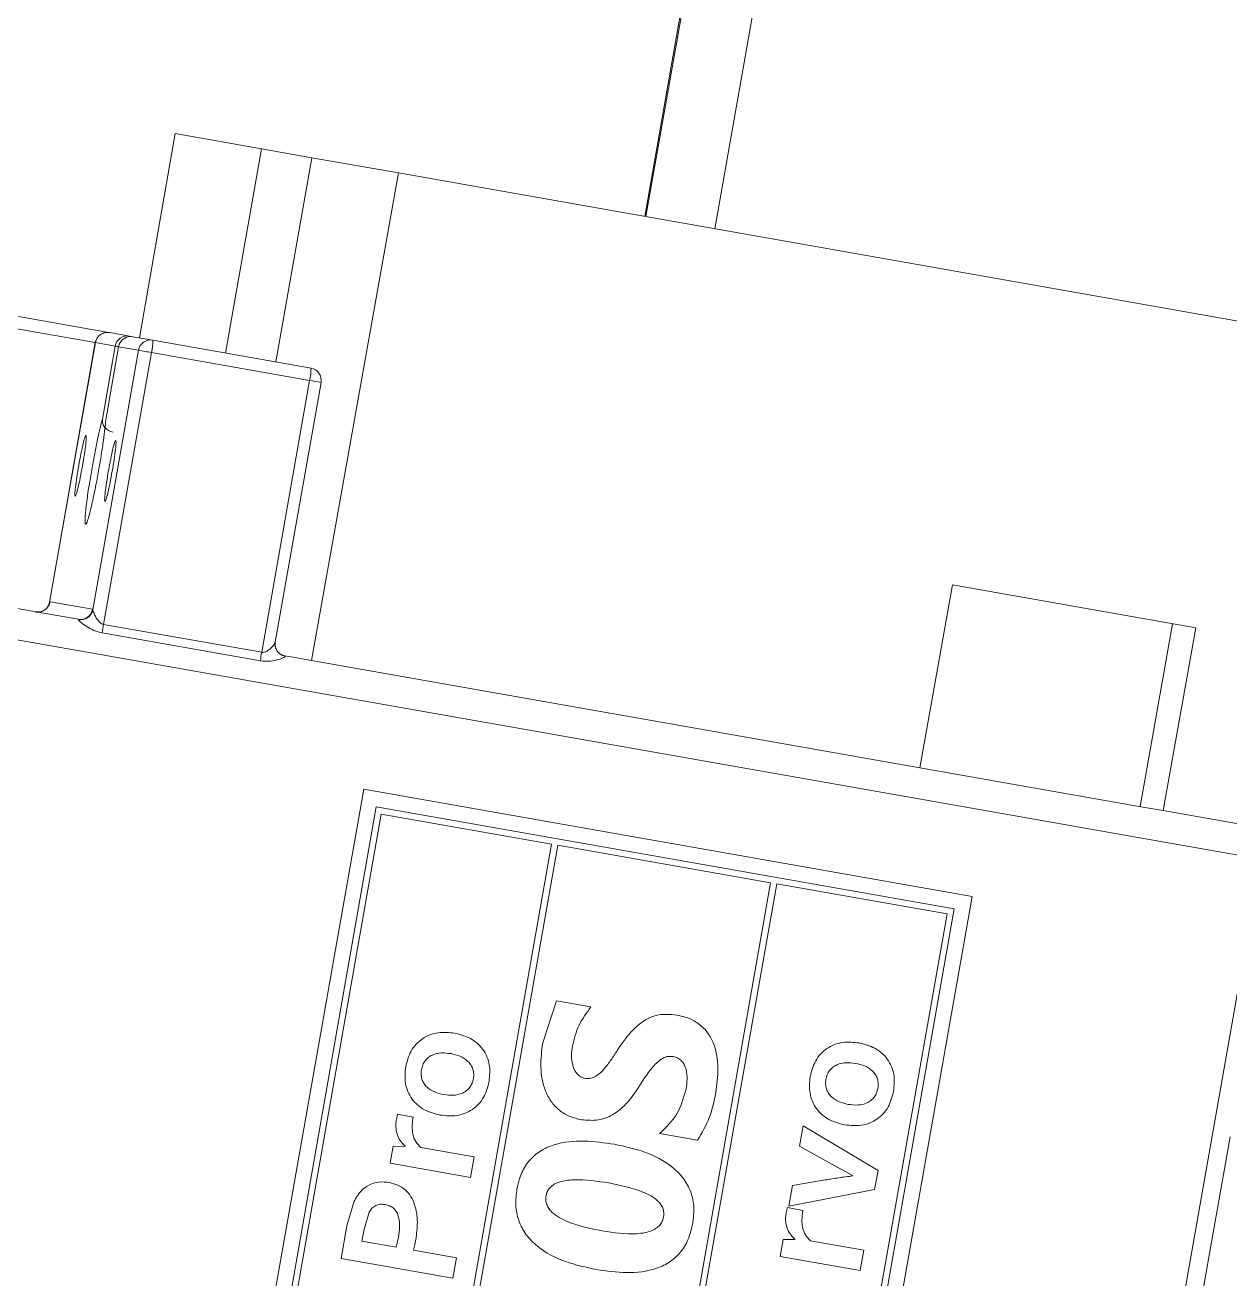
# Model space of a CAD drawing. Header units: millimetres. Extents: x 0 to 1189, y 0 to 841.
# Drawn here: x 928.888 to 932.782, y 573.14 to 577.191 of the extents above; entities that cross this region are included whole.
import ezdxf

# ---------------------------------------------------------------- set-up
doc = ezdxf.new("R2010")
doc.units = ezdxf.units.MM
doc.layers.get('0').update_dxf_attribs({"lineweight": 18})

msp = doc.modelspace()

# ---------------------------------------------------------------- linework, layer by layer
at = {"color": 7, "linetype": 'Continuous', "lineweight": 15}
for p, q in [((932.211, 584.0575), (930.8913, 576.5729)), ((929.3732, 576.8406), (929.2584, 576.1805)), ((929.6529, 576.7913), (929.3732, 576.8406)), ((929.5366, 576.1315), (929.6529, 576.7913)), ((929.6529, 576.7913), (929.8154, 576.7627)), ((929.8154, 576.7627), (929.699, 576.1028)), ((930.0951, 576.7133), (929.8154, 576.7627)), ((929.8137, 575.1383), (930.0951, 576.7133)), ((937.9589, 575.3267), (930.0951, 576.7133)), ((928.855, 576.2517), (929.1575, 576.1983)), ((929.1154, 576.1651), (928.9674, 575.3256)), ((929.1155, 576.1651), (928.9677, 575.3266)), ((929.1154, 576.1651), (929.1155, 576.1651)), ((929.1799, 576.1537), (929.1155, 576.1651)), ((929.2261, 576.1862), (929.1618, 576.1976)), ((929.237, 576.1843), (929.2261, 576.1862)), ((929.3013, 576.173), (929.237, 576.1843)), ((929.3013, 576.173), (929.8125, 576.0828)), ((929.1072, 575.302), (929.2551, 576.1405)), ((929.1382, 575.9176), (929.1799, 576.1537)), ((929.1419, 575.2547), (929.2968, 576.1331)), ((929.1906, 576.1519), (929.149, 575.9157)), ((929.1907, 576.1518), (929.1491, 575.9157)), ((929.1906, 576.1519), (929.1907, 576.1518)), ((929.2551, 576.1405), (929.1907, 576.1518)), ((929.2968, 576.1331), (929.808, 576.043)), ((929.808, 576.043), (929.6531, 575.1645)), ((929.6969, 575.197), (929.8449, 576.0365)), ((929.8449, 576.0365), (929.8449, 576.0365)), ((929.1491, 575.9157), (929.149, 575.9157)), ((931.8851, 575.3823), (931.7796, 574.7916)), ((932.6715, 575.2436), (931.8851, 575.3823)), ((929.06, 575.2712), (928.7455, 575.3266)), ((928.9675, 575.3227), (928.9621, 575.3121)), ((928.9677, 575.3266), (928.9691, 575.3278)), ((928.9691, 575.3278), (929.1063, 575.3036)), ((929.1063, 575.3036), (929.1072, 575.302)), ((929.1377, 575.227), (929.6489, 575.1368)), ((929.6531, 575.1645), (929.1419, 575.2547)), ((932.4922, 574.666), (932.5963, 575.2569)), ((932.566, 574.653), (932.6715, 575.2436)), ((929.6973, 575.1825), (929.6959, 575.1943)), ((929.697, 575.198), (929.6961, 575.1996)), ((929.7481, 575.1498), (929.7284, 575.1533)), ((929.7481, 575.1498), (929.8137, 575.1383)), ((929.8137, 575.1383), (931.7796, 574.7916)), ((932.5004, 574.6645), (931.7796, 574.7916)), ((929.983, 574.7225), (929.3232, 570.9803)), ((929.983, 574.7225), (929.3232, 570.9803)), ((931.949, 574.3759), (929.983, 574.7225)), ((929.983, 574.7225), (929.983, 574.7225)), ((929.381, 571.0208), (930.0235, 574.6646)), ((930.0235, 574.6646), (931.8911, 574.3353)), ((932.5004, 574.6645), (932.566, 574.653)), ((929.4041, 571.0371), (930.0397, 574.6415)), ((930.0397, 574.6415), (930.5901, 574.5444)), ((932.566, 574.653), (932.9592, 574.5836)), ((932.0661, 569.8671), (932.8996, 574.5941)), ((930.5901, 574.5444), (929.9546, 570.94)), ((929.9742, 570.9366), (930.6098, 574.541)), ((930.6098, 574.541), (931.2979, 574.4196)), ((931.2979, 574.4196), (930.6623, 570.8152)), ((930.682, 570.8118), (931.3175, 574.4162)), ((931.3175, 574.4162), (931.868, 574.3191)), ((931.2891, 570.6336), (931.949, 574.3759)), ((931.8911, 574.3353), (931.2486, 570.6915)), ((931.868, 574.3191), (931.2324, 570.7147)), ((930.5612, 573.9023), (930.6062, 574.0381)), ((930.6062, 574.0381), (930.7173, 574.0185)), ((930.0885, 573.6551), (930.0924, 573.6716)), ((930.0924, 573.6716), (930.1423, 573.6628)), ((930.1423, 573.6628), (930.1414, 573.6574)), ((931.0618, 573.5879), (930.9391, 573.6095)), ((931.3913, 573.5687), (931.4029, 573.6349)), ((931.4029, 573.6349), (931.6449, 573.4904)), ((930.0688, 573.5136), (930.0785, 573.5685)), ((930.0785, 573.5685), (930.1169, 573.5681)), ((930.1169, 573.5681), (930.117, 573.5692)), ((931.3913, 573.5687), (931.4856, 573.5155)), ((931.6927, 567.4959), (932.7833, 573.5992)), ((930.167, 573.5645), (930.3398, 573.5341)), ((930.3398, 573.5341), (930.3281, 573.4679)), ((930.3281, 573.4679), (930.0688, 573.5136)), ((931.4856, 573.5155), (931.5627, 573.4736)), ((931.6449, 573.4904), (931.6339, 573.4285)), ((931.4741, 573.4594), (931.3688, 573.4413)), ((931.5627, 573.4736), (931.5625, 573.4726)), ((931.3688, 573.4413), (931.3571, 573.3751)), ((931.6339, 573.4285), (931.3571, 573.3751)), ((929.9519, 573.3909), (929.9282, 573.3109)), ((931.3481, 573.3536), (931.352, 573.3701)), ((931.352, 573.3701), (931.4019, 573.3613)), ((929.9838, 573.2991), (930.0002, 573.3555)), ((931.4019, 573.3613), (931.4009, 573.3559)), ((929.9282, 573.3109), (929.9096, 573.2055)), ((929.9772, 573.2618), (929.9838, 573.2991)), ((930.0874, 573.2424), (929.9772, 573.2618)), ((930.0949, 573.2747), (930.0874, 573.2424)), ((931.3284, 573.2121), (931.3381, 573.267)), ((931.3381, 573.267), (931.3764, 573.2666)), ((931.3764, 573.2666), (931.3766, 573.2677)), ((931.4266, 573.2631), (931.5994, 573.2326)), ((930.2707, 573.1418), (929.9096, 573.2055)), ((930.1437, 573.2325), (930.2823, 573.208)), ((930.2823, 573.208), (930.2707, 573.1418)), ((931.5877, 573.1664), (931.3284, 573.2121)), ((931.5994, 573.2326), (931.5877, 573.1664))]:
    msp.add_line(p, q, dxfattribs=at)
at = {"color": 8, "linetype": 'Continuous', "lineweight": 15}
for p, q in [((930.8947, 576.5723), (932.2144, 584.0569)), ((931.1173, 576.5331), (932.437, 584.0176)), ((928.8504, 576.2119), (929.1154, 576.1651)), ((928.7341, 575.2271), (932.8822, 574.4957))]:
    msp.add_line(p, q, dxfattribs=at)
at = {"color": 7, "linetype": 'Continuous', "lineweight": 15}
msp.add_lwpolyline([(929.7147, 575.1584), (929.7209, 575.1554), (929.7284, 575.1533)], dxfattribs=at)
for centre, radius, start, end in [((929.1549, 576.1582), 0.04, 80.0514, 170.0574), ((929.2192, 576.1469), 0.04, 80.0396, 170.0692), ((929.2301, 576.1449), 0.04, 80.0609, 170.0479), ((929.2945, 576.1336), 0.04, 80.0643, 170.0514), ((929.1358, 576.1716), 0.1655, 346.5478, 0.4537), ((934.0656, 603.3067), 27.5889, 259.9583, 260.04629), ((929.6465, 576.0816), 0.166, 346.5688, 0.4327), ((929.8055, 576.0435), 0.04, 349.9394, 79.9516), ((928.9298, 575.3347), 0.04, 260.0509, 350.0579), ((929.0669, 575.3105), 0.04, 260.0589, 350.0499), ((929.0593, 575.27), 0.00136, 1.1089, 60.2086), ((929.0678, 575.3095), 0.0402, 259.837, 349.1869), ((929.6334, 575.1665), 0.4993, 169.825, 173.0387), ((930.1385, 575.0772), 0.4932, 169.805, 173.0587), ((929.7278, 575.1521), 0.00135, 0.6845, 60.6331)]:
    msp.add_arc(centre, radius, start, end, dxfattribs=at)
at = {"color": 8, "linetype": 'Continuous', "lineweight": 15}
for centre, radius, start, end in [((929.0589, 575.4357), 0.7282, 79.621, 80.4391), ((927.1153, 560.6628), 15.6141, 79.93207, 80.06988)]:
    msp.add_arc(centre, radius, start, end, dxfattribs=at)
at = {"color": 7, "linetype": 'Continuous', "lineweight": 15}
for points, knots in [([(929.131, 576.1898), (929.13, 576.1892), (929.1264, 576.187), (929.1216, 576.1808), (929.1172, 576.173), (929.116, 576.1674), (929.1154, 576.1651)], [0, 0, 0, 0, 0.00340465, 0.01270397, 0.02303586, 0.03000974, 0.03000974, 0.03000974, 0.03000974]), ([(929.1617, 576.197), (929.1588, 576.1975), (929.1513, 576.199), (929.1402, 576.1963), (929.1337, 576.1917), (929.131, 576.1898)], [0, 0, 0, 0, 0.00874221, 0.02293186, 0.03275253, 0.03275253, 0.03275253, 0.03275253]), ([(929.2071, 576.1771), (929.2058, 576.1763), (929.2018, 576.174), (929.1968, 576.1676), (929.1924, 576.1598), (929.1912, 576.1541), (929.1906, 576.1519)], [0, 0, 0, 0, 0.00446636, 0.01376067, 0.02409139, 0.03107601, 0.03107601, 0.03107601, 0.03107601]), ([(929.2369, 576.1837), (929.234, 576.1842), (929.2265, 576.1857), (929.2157, 576.1832), (929.2095, 576.1788), (929.2071, 576.1771)], [0, 0, 0, 0, 0.00873776, 0.02293827, 0.03169009, 0.03169009, 0.03169009, 0.03169009]), ([(929.1048, 575.7608), (929.1076, 575.7765), (929.1134, 575.8084), (929.1225, 575.8529), (929.1311, 575.8915), (929.1359, 575.909), (929.1382, 575.9176)], [0, 0, 0, 0, 0.0393682, 0.080164, 0.1209519, 0.160322, 0.160322, 0.160322, 0.160322]), ([(929.1491, 575.9157), (929.1483, 575.9068), (929.1468, 575.8888), (929.1418, 575.8495), (929.1351, 575.8046), (929.1296, 575.7726), (929.1269, 575.7569)], [0, 0, 0, 0, 0.0393712, 0.0801663, 0.1209557, 0.1603251, 0.1603251, 0.1603251, 0.1603251]), ([(929.1727, 575.8761), (929.1678, 575.8774), (929.1603, 575.8795), (929.1517, 575.8854), (929.1444, 575.8926), (929.1381, 575.9037), (929.1382, 575.9129), (929.1382, 575.9176)], [0, 0, 0, 0, 0.01428909, 0.02180248, 0.02970159, 0.04451722, 0.05932454, 0.05932454, 0.05932454, 0.05932454]), ([(929.0617, 575.7684), (929.0641, 575.7813), (929.0688, 575.807), (929.076, 575.8396), (929.0818, 575.8611), (929.0855, 575.8684), (929.0865, 575.8603), (929.0847, 575.838), (929.0803, 575.805), (929.0759, 575.7792), (929.0737, 575.7663)], [0, 0, 0, 0, 0.0251481, 0.0502946, 0.0754411, 0.1005854, 0.1257314, 0.150879, 0.1760215, 0.2011654, 0.2011654, 0.2011654, 0.2011654]), ([(929.1579, 575.7515), (929.1603, 575.7643), (929.165, 575.7901), (929.1722, 575.8226), (929.1781, 575.8442), (929.1818, 575.8514), (929.1828, 575.8433), (929.1809, 575.8211), (929.1765, 575.788), (929.1722, 575.7622), (929.17, 575.7493)], [0, 0, 0, 0, 0.0251402, 0.0502861, 0.075432, 0.1005777, 0.1257213, 0.1508683, 0.1760104, 0.2011537, 0.2011537, 0.2011537, 0.2011537]), ([(929.0737, 575.7663), (929.0714, 575.7534), (929.0666, 575.7277), (929.0595, 575.6951), (929.0536, 575.6736), (929.0499, 575.6663), (929.0489, 575.6744), (929.0508, 575.6967), (929.0551, 575.7297), (929.0595, 575.7555), (929.0617, 575.7684)], [0, 0, 0, 0, 0.0251481, 0.0502946, 0.0754411, 0.1005872, 0.1257314, 0.150879, 0.1760215, 0.2011654, 0.2011654, 0.2011654, 0.2011654]), ([(929.1269, 575.7569), (929.1238, 575.7398), (929.1168, 575.7011), (929.107, 575.6545), (929.0988, 575.6195), (929.0926, 575.5965), (929.0873, 575.5812), (929.0836, 575.5761), (929.0819, 575.5821), (929.0822, 575.5983), (929.0842, 575.6221), (929.0884, 575.6577), (929.0952, 575.7049), (929.1019, 575.7437), (929.1048, 575.7608)], [0, 0, 0, 0, 0.0333953, 0.0756346, 0.1003595, 0.1271727, 0.1555898, 0.1848806, 0.2141701, 0.2425862, 0.2693987, 0.2941206, 0.3363641, 0.3697597, 0.3697597, 0.3697597, 0.3697597]), ([(929.17, 575.7493), (929.1676, 575.7365), (929.1629, 575.7107), (929.1557, 575.6782), (929.1499, 575.6566), (929.1461, 575.6494), (929.1451, 575.6574), (929.147, 575.6797), (929.1514, 575.7127), (929.1558, 575.7385), (929.1579, 575.7515)], [0, 0, 0, 0, 0.0251465, 0.0502912, 0.0754361, 0.1005773, 0.1257201, 0.150866, 0.1760132, 0.2011554, 0.2011554, 0.2011554, 0.2011554]), ([(928.9218, 575.2945), (928.9268, 575.2941), (928.9346, 575.2936), (928.9446, 575.2969), (928.9517, 575.3008), (928.9578, 575.3061), (928.9642, 575.3144), (928.9663, 575.3218), (928.9677, 575.3266)], [0, 0, 0, 0, 0.01488132, 0.02289173, 0.03106973, 0.03924873, 0.04726438, 0.06214596, 0.06214596, 0.06214596, 0.06214596]), ([(929.0607, 575.27), (929.0612, 575.2691), (929.0624, 575.2671), (929.0709, 575.2595), (929.0868, 575.2478), (929.1103, 575.2341), (929.1286, 575.2293), (929.1377, 575.227)], [0, 0, 0, 0, 0.0107963, 0.02246694, 0.04484794, 0.06726909, 0.08968558, 0.08968558, 0.08968558, 0.08968558]), ([(929.1419, 575.2547), (929.1406, 575.255), (929.1378, 575.2557), (929.1322, 575.2587), (929.124, 575.2663), (929.1161, 575.2791), (929.1106, 575.2909), (929.1078, 575.2987), (929.1074, 575.3009), (929.1072, 575.302)], [0, 0, 0, 0, 0.0032773, 0.00685966, 0.01533049, 0.03060551, 0.04585019, 0.05403673, 0.06115646, 0.06115646, 0.06115646, 0.06115646]), ([(929.697, 575.198), (929.6968, 575.197), (929.6964, 575.1949), (929.6924, 575.1884), (929.6843, 575.1789), (929.6733, 575.1695), (929.6634, 575.1651), (929.6572, 575.1641), (929.6544, 575.1644), (929.6531, 575.1645)], [0, 0, 0, 0, 0.0068168, 0.01465216, 0.02928354, 0.04390954, 0.05205135, 0.05549448, 0.05863945, 0.05863945, 0.05863945, 0.05863945]), ([(929.7291, 575.1521), (929.7243, 575.1535), (929.7168, 575.1557), (929.7085, 575.1621), (929.7032, 575.1683), (929.6993, 575.1754), (929.696, 575.1853), (929.6966, 575.193), (929.697, 575.198)], [0, 0, 0, 0, 0.01487942, 0.02289291, 0.03107104, 0.03925465, 0.04726696, 0.06215051, 0.06215051, 0.06215051, 0.06215051]), ([(929.6489, 575.1368), (929.6582, 575.136), (929.6769, 575.1342), (929.7024, 575.1393), (929.7195, 575.1451), (929.7282, 575.1497), (929.7288, 575.1513), (929.7291, 575.1521)], [0, 0, 0, 0, 0.02102278, 0.04200487, 0.0629277, 0.07387408, 0.08399757, 0.08399757, 0.08399757, 0.08399757]), ([(930.7173, 574.0185), (930.703, 573.9996), (930.6744, 573.9616), (930.6631, 573.9153), (930.6574, 573.8922)], [0, 0, 0, 0, 0.0706343, 0.141366, 0.141366, 0.141366, 0.141366]), ([(930.8018, 573.8777), (930.825, 573.9114), (930.854, 573.9535), (930.906, 573.9845), (930.9447, 573.9971), (930.975, 573.9942), (930.9952, 573.9922)], [0, 0, 0, 0, 0.1202894, 0.150502, 0.1807047, 0.2408607, 0.2408607, 0.2408607, 0.2408607]), ([(930.9952, 573.9922), (931.0081, 573.9893), (931.0339, 573.9835), (931.069, 573.9638), (931.0966, 573.9347), (931.1214, 573.8875), (931.131, 573.8204), (931.1241, 573.768), (931.1206, 573.7417)], [0, 0, 0, 0, 0.0397425, 0.0794139, 0.119096, 0.1587978, 0.2379779, 0.3174466, 0.3174466, 0.3174466, 0.3174466]), ([(930.1185, 573.825), (930.123, 573.8426), (930.1299, 573.8691), (930.1514, 573.8986), (930.1719, 573.9166), (930.1962, 573.9291), (930.2314, 573.9383), (930.2586, 573.9357), (930.2766, 573.9339)], [0, 0, 0, 0, 0.0540367, 0.0811438, 0.1082282, 0.1353307, 0.1624379, 0.2165026, 0.2165026, 0.2165026, 0.2165026]), ([(930.2766, 573.9339), (930.2942, 573.9294), (930.3205, 573.9226), (930.3503, 573.9018), (930.3688, 573.8819), (930.3819, 573.8581), (930.3924, 573.8232), (930.3898, 573.796), (930.3881, 573.778)], [0, 0, 0, 0, 0.0538958, 0.080924, 0.107947, 0.1349668, 0.1619883, 0.2158494, 0.2158494, 0.2158494, 0.2158494]), ([(930.6863, 573.6541), (930.6735, 573.657), (930.648, 573.6628), (930.614, 573.6834), (930.5872, 573.7124), (930.5628, 573.7588), (930.5516, 573.8246), (930.558, 573.8764), (930.5612, 573.9023)], [0, 0, 0, 0, 0.039168, 0.0782791, 0.1175032, 0.1565378, 0.2346102, 0.3129266, 0.3129266, 0.3129266, 0.3129266]), ([(930.6574, 573.8922), (930.656, 573.8818), (930.6532, 573.8612), (930.6559, 573.8346), (930.6633, 573.8148), (930.6722, 573.8018), (930.6842, 573.7918), (930.6941, 573.7891), (930.6991, 573.7877)], [0, 0, 0, 0, 0.0312431, 0.062462, 0.0790515, 0.0942757, 0.1093984, 0.124871, 0.124871, 0.124871, 0.124871]), ([(931.4257, 573.7935), (931.4302, 573.8111), (931.4371, 573.8376), (931.4586, 573.8671), (931.4791, 573.8851), (931.5034, 573.8976), (931.5386, 573.9068), (931.5657, 573.9042), (931.5838, 573.9024)], [0, 0, 0, 0, 0.0540367, 0.0811437, 0.1082326, 0.1353298, 0.1624428, 0.2165015, 0.2165015, 0.2165015, 0.2165015]), ([(931.5838, 573.9024), (931.6014, 573.8979), (931.6277, 573.8912), (931.6574, 573.8703), (931.6759, 573.8504), (931.6891, 573.8266), (931.6995, 573.7917), (931.697, 573.7646), (931.6952, 573.7465)], [0, 0, 0, 0, 0.0538922, 0.0809322, 0.107951, 0.1349604, 0.1619952, 0.2158564, 0.2158564, 0.2158564, 0.2158564]), ([(930.1693, 573.816), (930.1705, 573.8211), (930.1729, 573.8311), (930.1805, 573.8446), (930.1912, 573.8557), (930.2089, 573.866), (930.2345, 573.8715), (930.2548, 573.869), (930.265, 573.8677)], [0, 0, 0, 0, 0.0155386, 0.0309394, 0.0459027, 0.0613058, 0.0918669, 0.1225198, 0.1225198, 0.1225198, 0.1225198]), ([(930.265, 573.8677), (930.2749, 573.8654), (930.2947, 573.8609), (930.3169, 573.8471), (930.3299, 573.8313), (930.3364, 573.8174), (930.3385, 573.8047), (930.3384, 573.7945), (930.3376, 573.7894), (930.3372, 573.7869)], [0, 0, 0, 0, 0.0305285, 0.0609704, 0.0762354, 0.0914899, 0.106743, 0.114393, 0.1220445, 0.1220445, 0.1220445, 0.1220445]), ([(930.6991, 573.7877), (930.7052, 573.7873), (930.7173, 573.7864), (930.7394, 573.7973), (930.7609, 573.8185), (930.7824, 573.8474), (930.7953, 573.8676), (930.8018, 573.8777)], [0, 0, 0, 0, 0.0179068, 0.0358552, 0.0717764, 0.1077961, 0.1438329, 0.1438329, 0.1438329, 0.1438329]), ([(930.9831, 573.8584), (930.9763, 573.8589), (930.9625, 573.8598), (930.9377, 573.847), (930.9044, 573.8125), (930.8829, 573.7778), (930.8685, 573.7547)], [0, 0, 0, 0, 0.0202883, 0.0406373, 0.0813223, 0.162966, 0.162966, 0.162966, 0.162966]), ([(931.0247, 573.7533), (931.0262, 573.7639), (931.0291, 573.7847), (931.0265, 573.8115), (931.0196, 573.8313), (931.0107, 573.8444), (930.9984, 573.8544), (930.9882, 573.8571), (930.9831, 573.8584)], [0, 0, 0, 0, 0.0320843, 0.0630208, 0.0797101, 0.0945154, 0.1102594, 0.1260195, 0.1260195, 0.1260195, 0.1260195]), ([(930.2299, 573.669), (930.2124, 573.6735), (930.1861, 573.6803), (930.1563, 573.7011), (930.1379, 573.7211), (930.1247, 573.7449), (930.1143, 573.7797), (930.1168, 573.8069), (930.1185, 573.825)], [0, 0, 0, 0, 0.0538863, 0.0809142, 0.1079311, 0.1349345, 0.161948, 0.2158083, 0.2158083, 0.2158083, 0.2158083]), ([(930.2416, 573.7352), (930.2317, 573.7375), (930.2118, 573.7421), (930.1896, 573.7559), (930.1765, 573.7715), (930.1702, 573.7855), (930.1676, 573.8007), (930.1688, 573.8109), (930.1693, 573.816)], [0, 0, 0, 0, 0.0305388, 0.0609944, 0.0765147, 0.0913346, 0.1066648, 0.1220685, 0.1220685, 0.1220685, 0.1220685]), ([(931.4765, 573.7845), (931.4777, 573.7896), (931.4801, 573.7996), (931.4877, 573.8132), (931.4984, 573.8242), (931.5161, 573.8345), (931.5417, 573.84), (931.562, 573.8375), (931.5721, 573.8362)], [0, 0, 0, 0, 0.0155386, 0.0309364, 0.0458997, 0.0613027, 0.0918697, 0.1225157, 0.1225157, 0.1225157, 0.1225157]), ([(931.5721, 573.8362), (931.5821, 573.8339), (931.6019, 573.8294), (931.624, 573.8156), (931.637, 573.7998), (931.6436, 573.7859), (931.6456, 573.7732), (931.6456, 573.763), (931.6448, 573.7579), (931.6444, 573.7554)], [0, 0, 0, 0, 0.0305316, 0.0609785, 0.0762399, 0.0914969, 0.106749, 0.1143989, 0.1220504, 0.1220504, 0.1220504, 0.1220504]), ([(930.3881, 573.778), (930.3836, 573.7603), (930.3768, 573.7338), (930.3552, 573.7043), (930.3348, 573.6864), (930.3105, 573.674), (930.2753, 573.6645), (930.248, 573.6672), (930.2299, 573.669)], [0, 0, 0, 0, 0.0540671, 0.0811758, 0.1082756, 0.1349356, 0.1625116, 0.2165915, 0.2165915, 0.2165915, 0.2165915]), ([(930.3372, 573.7869), (930.336, 573.7819), (930.3337, 573.772), (930.326, 573.7585), (930.3152, 573.7475), (930.2976, 573.7369), (930.272, 573.7315), (930.2517, 573.734), (930.2416, 573.7352)], [0, 0, 0, 0, 0.0153473, 0.0306047, 0.0459099, 0.0612417, 0.0917671, 0.1223973, 0.1223973, 0.1223973, 0.1223973]), ([(931.5371, 573.6375), (931.5196, 573.642), (931.4932, 573.6488), (931.4635, 573.6696), (931.445, 573.6896), (931.4319, 573.7134), (931.4214, 573.7482), (931.424, 573.7754), (931.4257, 573.7935)], [0, 0, 0, 0, 0.0538861, 0.0809142, 0.1079311, 0.1349344, 0.1619593, 0.2158077, 0.2158077, 0.2158077, 0.2158077]), ([(931.5488, 573.7037), (931.5388, 573.706), (931.519, 573.7106), (931.4968, 573.7244), (931.4837, 573.7401), (931.4773, 573.754), (931.4748, 573.7692), (931.4759, 573.7794), (931.4765, 573.7845)], [0, 0, 0, 0, 0.0305447, 0.0610003, 0.0765168, 0.0913475, 0.1066659, 0.1220697, 0.1220697, 0.1220697, 0.1220697]), ([(930.8685, 573.7547), (930.8579, 573.7394), (930.8368, 573.7088), (930.7949, 573.6715), (930.7421, 573.6491), (930.7049, 573.6524), (930.6863, 573.6541)], [0, 0, 0, 0, 0.0557415, 0.1113803, 0.1668232, 0.2223286, 0.2223286, 0.2223286, 0.2223286]), ([(930.9391, 573.6095), (930.9598, 573.6296), (931.0013, 573.6698), (931.0169, 573.7255), (931.0247, 573.7533)], [0, 0, 0, 0, 0.0852259, 0.1704084, 0.1704084, 0.1704084, 0.1704084]), ([(931.1206, 573.7417), (931.1151, 573.7144), (931.104, 573.6599), (931.0759, 573.6119), (931.0618, 573.5879)], [0, 0, 0, 0, 0.0830103, 0.1658239, 0.1658239, 0.1658239, 0.1658239]), ([(931.6952, 573.7465), (931.6907, 573.7288), (931.684, 573.7023), (931.6624, 573.6728), (931.642, 573.6549), (931.6177, 573.6425), (931.5825, 573.633), (931.5552, 573.6357), (931.5371, 573.6375)], [0, 0, 0, 0, 0.0540557, 0.081174, 0.1082739, 0.1349337, 0.1625039, 0.2165898, 0.2165898, 0.2165898, 0.2165898]), ([(931.6444, 573.7554), (931.6432, 573.7504), (931.6409, 573.7405), (931.6332, 573.727), (931.6224, 573.716), (931.6048, 573.7055), (931.5792, 573.7), (931.5589, 573.7025), (931.5488, 573.7037)], [0, 0, 0, 0, 0.015349, 0.0306063, 0.0459071, 0.0612329, 0.0917609, 0.1223909, 0.1223909, 0.1223909, 0.1223909]), ([(930.117, 573.5692), (930.1114, 573.5747), (930.1, 573.5859), (930.0896, 573.6078), (930.0864, 573.6275), (930.0868, 573.6434), (930.088, 573.6512), (930.0885, 573.6551)], [0, 0, 0, 0, 0.0237599, 0.04752439, 0.07127949, 0.08319379, 0.09510566, 0.09510566, 0.09510566, 0.09510566]), ([(930.1414, 573.6574), (930.1398, 573.6405), (930.1375, 573.6152), (930.1493, 573.5827), (930.1611, 573.5706), (930.167, 573.5645)], [0, 0, 0, 0, 0.0503291, 0.0755631, 0.1007884, 0.1007884, 0.1007884, 0.1007884]), ([(930.4781, 573.4308), (930.4817, 573.4469), (930.4891, 573.479), (930.5144, 573.5215), (930.5517, 573.5546), (930.6124, 573.581), (930.696, 573.5889), (930.7608, 573.5795), (930.7932, 573.5749)], [0, 0, 0, 0, 0.0492287, 0.0983936, 0.1457587, 0.1966952, 0.2949184, 0.3934236, 0.3934236, 0.3934236, 0.3934236]), ([(930.7932, 573.5749), (930.8263, 573.5678), (930.8924, 573.5536), (930.9693, 573.514), (931.0175, 573.4657), (931.0423, 573.4207), (931.0522, 573.3701), (931.0482, 573.3363), (931.0462, 573.3195)], [0, 0, 0, 0, 0.1017078, 0.2031112, 0.2544247, 0.3046875, 0.355445, 0.4062662, 0.4062662, 0.4062662, 0.4062662]), ([(929.9519, 573.3909), (929.9578, 573.401), (929.9696, 573.4211), (929.9971, 573.4438), (930.0312, 573.455), (930.0544, 573.4523), (930.0661, 573.451)], [0, 0, 0, 0, 0.0349426, 0.0698134, 0.1046279, 0.1395539, 0.1395539, 0.1395539, 0.1395539]), ([(930.0661, 573.451), (930.0753, 573.4488), (930.0939, 573.4443), (930.1181, 573.4282), (930.1366, 573.4061), (930.1521, 573.3711), (930.1588, 573.3231), (930.1536, 573.2854), (930.1511, 573.2665)], [0, 0, 0, 0, 0.028547, 0.0570758, 0.0855977, 0.1141499, 0.1711467, 0.2282865, 0.2282865, 0.2282865, 0.2282865]), ([(930.5722, 573.4088), (930.5733, 573.4134), (930.5756, 573.4226), (930.5837, 573.4344), (930.5946, 573.4435), (930.6199, 573.4564), (930.6823, 573.464), (930.738, 573.4554), (930.7753, 573.4497)], [0, 0, 0, 0, 0.014132, 0.0282716, 0.0418528, 0.0565794, 0.1129608, 0.2261002, 0.2261002, 0.2261002, 0.2261002]), ([(930.7753, 573.4497), (930.8123, 573.4423), (930.8679, 573.4311), (930.9241, 573.4022), (930.943, 573.3809), (930.9499, 573.3684), (930.9534, 573.3544), (930.9524, 573.345), (930.9519, 573.3402)], [0, 0, 0, 0, 0.1136366, 0.1702684, 0.1846841, 0.1986925, 0.2128947, 0.2271071, 0.2271071, 0.2271071, 0.2271071]), ([(931.5625, 573.4726), (931.5477, 573.4707), (931.5181, 573.4669), (931.4888, 573.4619), (931.4741, 573.4594)], [0, 0, 0, 0, 0.04471202, 0.08942087, 0.08942087, 0.08942087, 0.08942087]), ([(930.7349, 573.1699), (930.7011, 573.1772), (930.6337, 573.1916), (930.5552, 573.2317), (930.5063, 573.2811), (930.4814, 573.3274), (930.4718, 573.3792), (930.476, 573.4136), (930.4781, 573.4308)], [0, 0, 0, 0, 0.1037686, 0.2072255, 0.2590547, 0.3108477, 0.3626455, 0.4145119, 0.4145119, 0.4145119, 0.4145119]), ([(930.7539, 573.2949), (930.7156, 573.3026), (930.6582, 573.3142), (930.6002, 573.3446), (930.5808, 573.3667), (930.5739, 573.3798), (930.5706, 573.3942), (930.5716, 573.4039), (930.5722, 573.4088)], [0, 0, 0, 0, 0.1174074, 0.1759147, 0.1912733, 0.2052943, 0.2199733, 0.2346539, 0.2346539, 0.2346539, 0.2346539]), ([(930.0002, 573.3555), (930.003, 573.3598), (930.0085, 573.3686), (930.0213, 573.3779), (930.0367, 573.3817), (930.0469, 573.3805), (930.0521, 573.38)], [0, 0, 0, 0, 0.01547424, 0.0308968, 0.04634944, 0.06182496, 0.06182496, 0.06182496, 0.06182496]), ([(930.0521, 573.38), (930.0573, 573.3787), (930.0677, 573.3761), (930.0812, 573.3675), (930.0909, 573.3544), (930.0979, 573.334), (930.0997, 573.3065), (930.0965, 573.2854), (930.0949, 573.2747)], [0, 0, 0, 0, 0.0160678, 0.0321138, 0.0470818, 0.0642338, 0.0963441, 0.1285302, 0.1285302, 0.1285302, 0.1285302]), ([(930.9519, 573.3402), (930.9508, 573.3357), (930.9487, 573.3266), (930.9412, 573.3147), (930.9312, 573.3049), (930.9071, 573.2906), (930.8456, 573.281), (930.7906, 573.2893), (930.7539, 573.2949)], [0, 0, 0, 0, 0.0139509, 0.0279076, 0.0414159, 0.0558176, 0.1113692, 0.2229136, 0.2229136, 0.2229136, 0.2229136]), ([(931.3766, 573.2677), (931.3709, 573.2732), (931.3596, 573.2844), (931.3492, 573.3063), (931.346, 573.326), (931.3463, 573.3419), (931.3475, 573.3497), (931.3481, 573.3536)], [0, 0, 0, 0, 0.02375993, 0.04752715, 0.07128221, 0.08318473, 0.09509587, 0.09509587, 0.09509587, 0.09509587]), ([(931.4009, 573.3559), (931.3994, 573.339), (931.397, 573.3137), (931.4088, 573.2812), (931.4207, 573.2691), (931.4266, 573.2631)], [0, 0, 0, 0, 0.050329, 0.0755629, 0.1007883, 0.1007883, 0.1007883, 0.1007883]), ([(931.0462, 573.3195), (931.0425, 573.3034), (931.0352, 573.2714), (931.0112, 573.2282), (930.9751, 573.1939), (930.9154, 573.1655), (930.832, 573.1562), (930.7673, 573.1653), (930.7349, 573.1699)], [0, 0, 0, 0, 0.0491634, 0.0982748, 0.1460495, 0.1964484, 0.2944912, 0.3928653, 0.3928653, 0.3928653, 0.3928653]), ([(930.1511, 573.2665), (930.1504, 573.2627), (930.1493, 573.257), (930.1472, 573.2456), (930.1452, 573.2381), (930.1437, 573.2325)], [0, 0, 0, 0, 0.01157046, 0.01739919, 0.03479403, 0.03479403, 0.03479403, 0.03479403])]:
    msp.add_open_spline(points, degree=3, knots=knots, dxfattribs=at)

doc.saveas('drawing.dxf')
